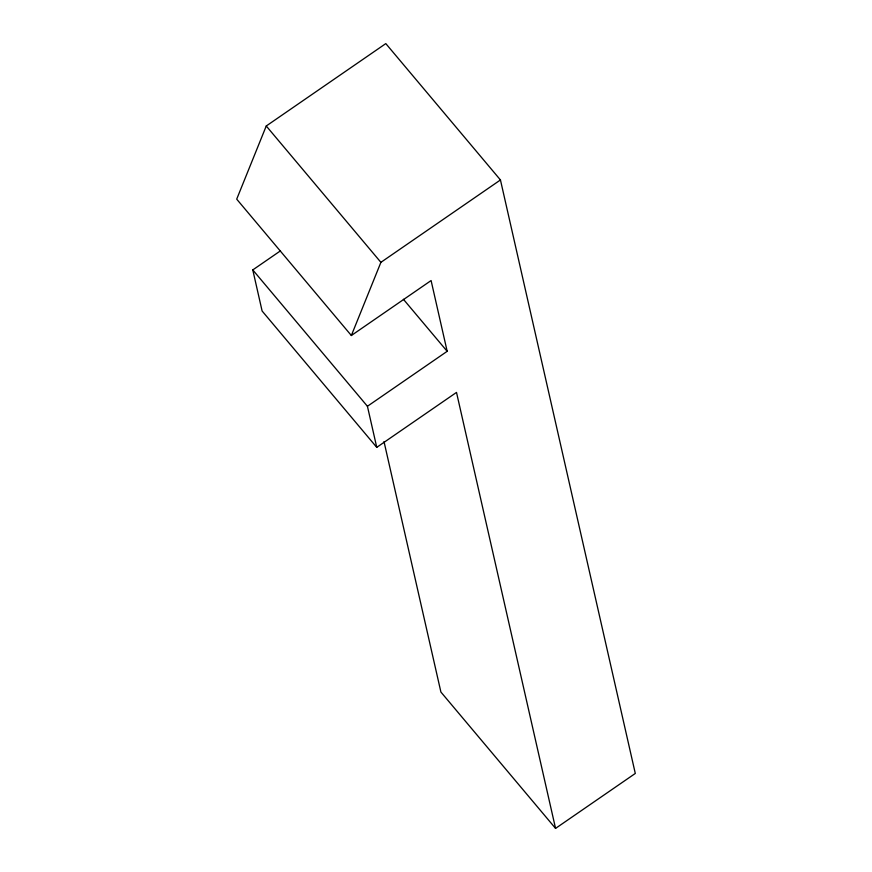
<?xml version="1.0" encoding="UTF-8"?>
<svg xmlns="http://www.w3.org/2000/svg" width="872" height="872" viewBox="0 0 872 872"><rect width="100%" height="100%" fill="white"/><g stroke="black" fill="none" stroke-linecap="round" stroke-linejoin="round"><path stroke-width="1.31" d="M266.254 125.993L236.704 199.154L351.351 335.513L431.095 280.555L447.173 351.318L367.428 406.276L376.759 447.358L456.503 392.411L555.562 828.4L635.296 773.453L500.452 179.959L385.805 43.6L266.254 125.993L380.901 262.341L351.351 335.513M376.759 447.358L262.112 311.01L252.782 269.917L280.468 250.842M380.901 262.341L500.452 179.959M403.409 299.281L447.173 351.318M252.782 269.917L367.428 406.276M555.562 828.4L440.905 692.041L384.007 441.581"/></g></svg>
